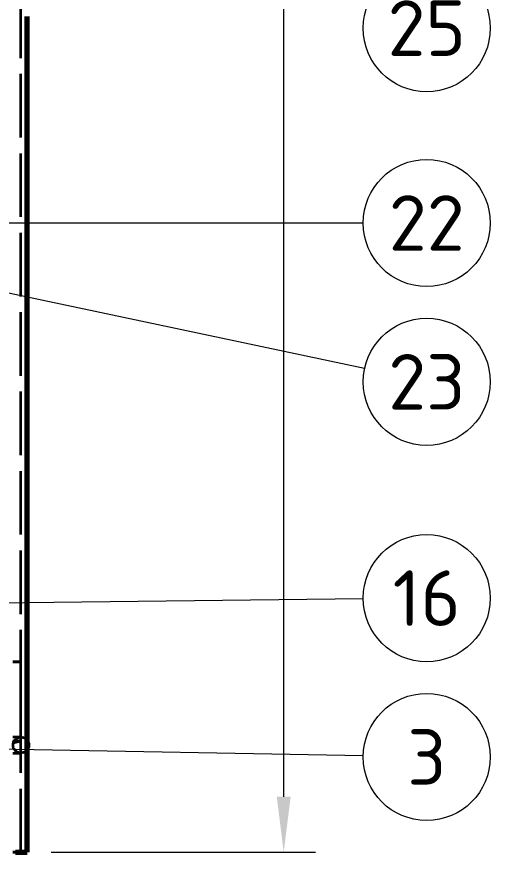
# Model space of a CAD drawing. Header units: millimetres. Extents: x 0 to 2382, y 0 to 420.
# Drawn here: x 205 to 234.8, y 167.8 to 220.4 of the extents above; entities that cross this region are included whole.
import ezdxf
from ezdxf.enums import TextEntityAlignment as Align

# ---------------------------------------------------------------- set-up
doc = ezdxf.new("R2010")
doc.units = ezdxf.units.MM
doc.linetypes.add('IRAM-E-TRAZOS', pattern=[5, 4, -1])
for name, color, linetype, lineweight in [('01-VISIBLE', 7, 'CONTINUOUS', 70), ('02-OCULTA', 4, 'IRAM-E-TRAZOS', 35), ('04-COTA', 3, 'CONTINUOUS', 18), ('06-TEXTO', 7, 'CONTINUOUS', 25), ('08-FINA', 5, 'CONTINUOUS', 18)]:
    doc.layers.add(name, color=color, linetype=linetype, lineweight=lineweight)
doc.styles.add('ISO3098', font='isocpeur.ttf')
doc.dimstyles.new('FLAMA-IRAM', dxfattribs={"dimtxt": 3.5, "dimasz": 3.5, "dimexe": 2, "dimexo": 1.5, "dimgap": 1, "dimtad": 1, "dimdec": 1, "dimtxsty": 'ISO3098', "dimblk": 'IRAM_FLECHA', "dimblk1": 'IRAM_FLECHA', "dimblk2": 'IRAM_FLECHA', "dimcen": 2.5, "dimclrd": 256, "dimclre": 256, "dimclrt": 256, "dimazin": 3, "dimtfac": 1, "dimtmove": 0, "dimatfit": 3, "dimlwd": 18, "dimlwe": 18})

# ---------------------------------------------------------------- blocks, each defined once
blk = doc.blocks.new('IRAM_FLECHA')
blk.add_solid([(0, 0), (-1, 0.125), (-1, -0.125)])

msp = doc.modelspace()

# ---------------------------------------------------------------- linework, layer by layer
at = {"layer": '01-VISIBLE'}
msp.add_line((205.688, 167.828), (205.688, 220.446), dxfattribs=at)
msp.add_lwpolyline([(204.938, 167.828), (205.188, 167.828), (205.438, 167.828), (205.688, 167.828)], dxfattribs=at)
at = {"layer": '02-OCULTA'}
for p, q in [((205.288, 167.828), (205.288, 313.328)), ((205.288, 174.828), (205.288, 179.828))]:
    msp.add_line(p, q, dxfattribs=at)
for points in [[(205.288, 179.828), (205.038, 179.828), (204.787, 179.828)], [(204.787, 179.828), (205.038, 179.828), (205.288, 179.828)], [(205.288, 175.078), (205.038, 175.078), (204.787, 175.078)], [(205.288, 175.078), (205.038, 175.078), (204.787, 175.078)], [(205.288, 174.828), (205.038, 174.828), (204.787, 174.828)], [(204.787, 174.828), (205.038, 174.828), (205.288, 174.828)], [(204.797, 174.724), (205.043, 174.776), (205.288, 174.828)], [(204.787, 174.078), (205.038, 174.078), (205.288, 174.078)], [(204.787, 174.078), (205.038, 174.078), (205.288, 174.078)], [(205.288, 167.828), (205.038, 167.828), (204.787, 167.828)], [(204.787, 167.828), (205.038, 167.828), (205.288, 167.828)], [(205.688, 167.828), (205.438, 167.828), (205.188, 167.828), (204.938, 167.828)]]:
    msp.add_lwpolyline(points, dxfattribs=at)
msp.add_circle((205.288, 174.578), 0.5, dxfattribs=at)
at = {"layer": '08-FINA'}
for p, q in [((226.823, 207.446), (158.188, 207.446)), ((226.911, 198.277), (183.742, 207.446)), ((226.824, 183.781), (158.188, 182.978)), ((226.824, 173.899), (174.813, 174.828))]:
    msp.add_line(p, q, dxfattribs=at)
for centre in [(230.823, 219.713), (230.823, 207.446), (230.823, 197.446), (230.823, 183.828), (230.823, 173.828)]:
    msp.add_circle(centre, 4, dxfattribs=at)

# ---------------------------------------------------------------- texts
at = {"layer": '06-TEXTO', "style": 'ISO3098'}
for s, p in [('25', (230.823, 219.713)), ('22', (230.823, 207.446)), ('23', (230.823, 197.446)), ('16', (230.823, 183.828)), ('3', (230.823, 173.828))]:
    msp.add_text(s, height=3.5, dxfattribs=at).set_placement(p, align=Align.MIDDLE_CENTER)

# ---------------------------------------------------------------- dimensions: what is measured, and where the dimension line sits
at = {"layer": '04-COTA'}
msp.add_linear_dim(base=(221.823, 167.828), p1=(205.688, 167.828), p2=(205.688, 295.598), angle=90, dimstyle='FLAMA-IRAM', override={"dimlfac": 2}, dxfattribs=at).render()

doc.saveas('drawing.dxf')
